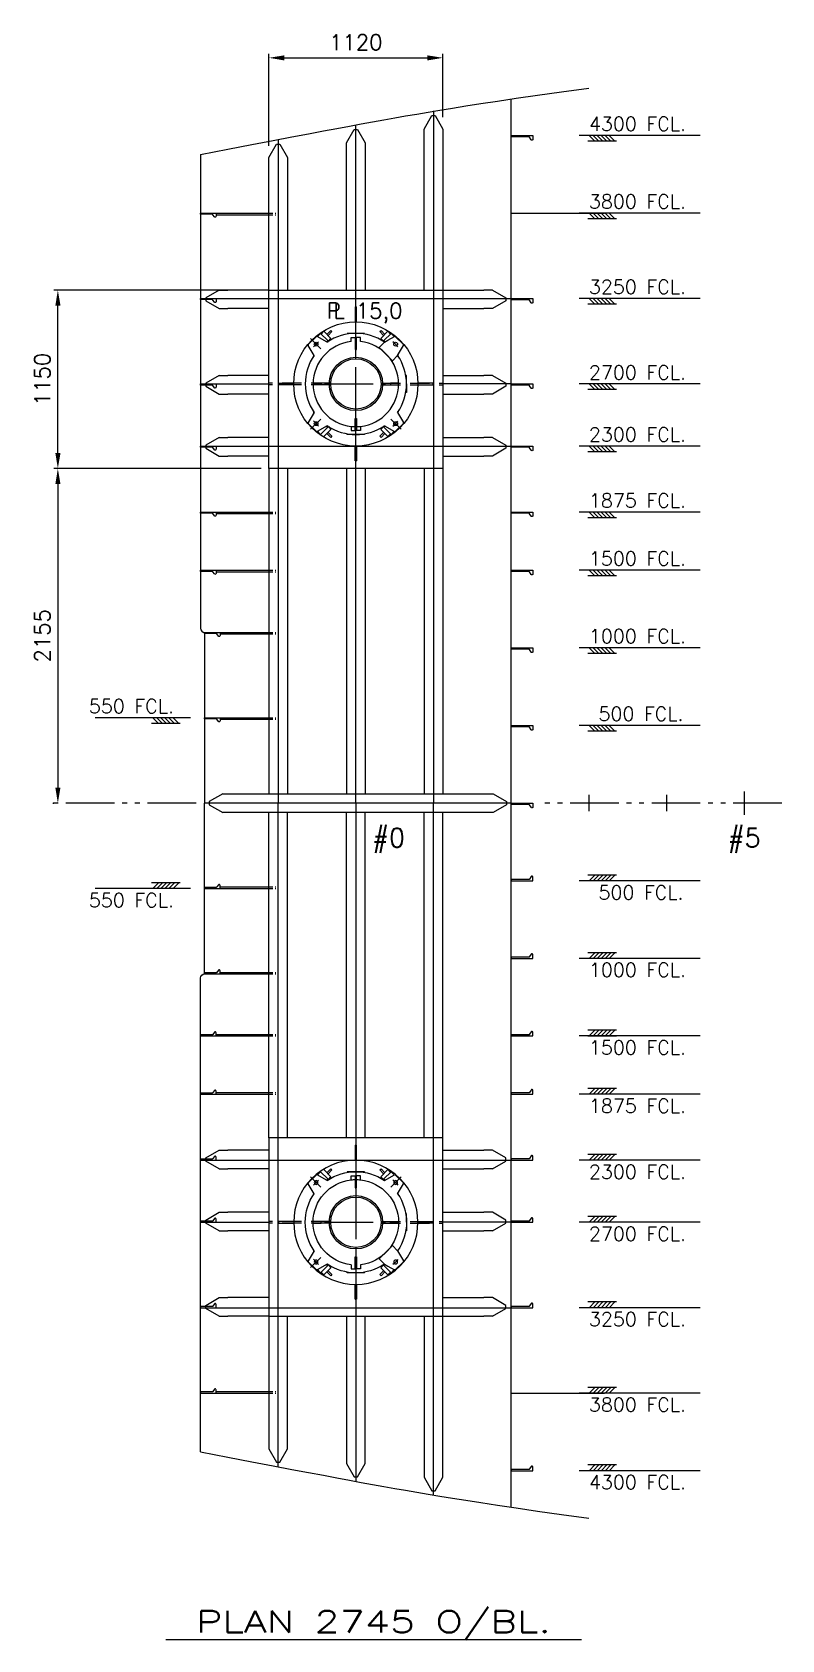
# Model space of a CAD drawing. Extents: x 53504 to 219407, y 25397 to 156081.
# Drawn here: x 141844 to 146670, y 69182 to 79537 of the extents above; entities that cross this region are included whole.
import ezdxf
from ezdxf.enums import TextEntityAlignment as Align

# ---------------------------------------------------------------- set-up
doc = ezdxf.new("R2010")
doc.units = 0
doc.header["$LTSCALE"] = 250
for name, pattern in [('DASHED', [0.75, 0.5, -0.25]), ('PHANTOM', [2.1, 1.25, -0.2, 0.125, -0.2, 0.125, -0.2]), ('STP-025', [0.16, 0.1, -0.06])]:
    doc.linetypes.add(name, pattern=pattern)
doc.layers.get('0').update_dxf_attribs({"linetype": 'CONTINUOUS'})
doc.layers.get('DEFPOINTS').update_dxf_attribs({"linetype": 'CONTINUOUS'})
for name, color, linetype in [('S0CO1', 1, 'CONTINUOUS'), ('S0CO2', 2, 'CONTINUOUS'), ('S0CO5', 4, 'CONTINUOUS'), ('S0DA1', 1, 'DASHED'), ('S0DA2', 2, 'DASHED'), ('S0DA3', 3, 'DASHED'), ('S0DIM', 2, 'CONTINUOUS'), ('S0PH1', 1, 'PHANTOM'), ('S0TX2', 2, 'CONTINUOUS')]:
    doc.layers.add(name, color=color, linetype=linetype)
doc.styles.add('ROMANS', font='romans', dxfattribs={"height": 100})
doc.dimstyles.get("Standard").update_dxf_attribs({"dimscale": 50, "dimtxt": 2, "dimasz": 2, "dimexe": 0.5, "dimexo": 1, "dimgap": 1, "dimtad": 1, "dimdsep": 46, "dimtxsty": 'ROMANS', "dimcen": 1.5, "dimclrd": 1, "dimclre": 1, "dimclrt": 2, "dimazin": 2, "dimtfac": 1, "dimtmove": 2, "dimatfit": 3, "dimfxl": 1, "dimtvp": 100, "dimtolj": 1, "dimarcsym": 0})

# ---------------------------------------------------------------- blocks, each defined once
blk = doc.blocks.new('stmaskinplan')
at = {"color": 0, "linetype": 'ByBlock'}
for p, q in [((-5, 496), (5, 496)), ((-5, 496), (-5, 400)), ((5, 400), (5, 496)), ((-227, 325), (-246, 305)), ((-181, 279), (-227, 325)), ((-206, 339), (-223, 321)), ((-160, 293), (-206, 339)), ((-162, 344), (-186, 319)), ((-179, 312), (-154, 337)), ((-154, 337), (-162, 344)), ((-55, 326), (-55, 321)), ((55, 326), (-55, 326)), ((55, 326), (55, 321)), ((154, 337), (162, 344)), ((179, 312), (154, 337)), ((160, 293), (206, 339)), ((162, 344), (186, 319)), ((181, 279), (227, 325)), ((206, 339), (223, 321)), ((227, 325), (246, 305)), ((-254, 306), (-306, 254)), ((-269, 184), (-306, 248)), ((-226, 226), (-292, 292)), ((-184, 269), (-248, 306)), ((-188, 271), (-181, 279)), ((-177, 275), (-181, 279)), ((-177, 275), (-160, 293)), ((-30, 300), (0, 300)), ((-30, 273), (-30, 300)), ((-5, 300), (-5, 223)), ((-5, 223), (5, 223)), ((30, 300), (0, 300)), ((5, 223), (5, 300)), ((30, 273), (30, 300)), ((184, 269), (150, 235)), ((235, 150), (150, 235)), ((177, 275), (160, 293)), ((177, 275), (181, 279)), ((188, 271), (181, 279)), ((184, 269), (206, 282)), ((206, 282), (248, 306)), ((306, 254), (254, 306)), ((269, 184), (306, 248)), ((269, 184), (235, 150)), ((-496, 5), (-400, 5)), ((-496, 5), (-496, -5)), ((-275, 5), (-223, 5)), ((-223, 5), (-223, -5)), ((275, 5), (223, 5)), ((223, 5), (223, -5)), ((326, 55), (321, 55)), ((326, 0), (326, 55)), ((326, 0), (326, -55)), ((496, 5), (400, 5)), ((496, 5), (496, -5)), ((-400, -5), (-496, -5)), ((-223, -5), (-275, -5)), ((223, -5), (275, -5)), ((326, -55), (321, -55)), ((400, -5), (496, -5)), ((-269, -184), (-306, -248)), ((269, -184), (306, -248)), ((-254, -306), (-306, -254)), ((-226, -226), (-292, -292)), ((-184, -269), (-248, -306)), ((-227, -325), (-246, -305)), ((-181, -279), (-227, -325)), ((-160, -293), (-206, -339)), ((-188, -271), (-181, -279)), ((-177, -275), (-181, -279)), ((-177, -275), (-160, -293)), ((-30, -273), (-30, -300)), ((-30, -300), (0, -300)), ((-5, -223), (5, -223)), ((-5, -300), (-5, -223)), ((30, -300), (0, -300)), ((5, -223), (5, -300)), ((30, -273), (30, -300)), ((177, -275), (160, -293)), ((160, -293), (206, -339)), ((177, -275), (181, -279)), ((188, -271), (181, -279)), ((181, -279), (227, -325)), ((184, -269), (248, -306)), ((226, -226), (292, -292)), ((227, -325), (246, -305)), ((306, -254), (254, -306)), ((-162, -344), (-186, -319)), ((-179, -312), (-154, -337)), ((-154, -337), (-162, -344)), ((-55, -326), (-55, -321)), ((55, -326), (-55, -326)), ((-5, -496), (-5, -400)), ((5, -400), (5, -496)), ((55, -326), (55, -321)), ((179, -312), (154, -337)), ((154, -337), (162, -344)), ((162, -344), (186, -319)), ((206, -339), (223, -321)), ((-5, -496), (5, -496))]:
    blk.add_line(p, q, dxfattribs=at)
for centre, radius in [((0, 0), 400), ((-256, 256), 12.2), ((256, 256), 12.2), ((-256, -256), 12.2), ((256, -256), 12.2)]:
    blk.add_circle(centre, radius, dxfattribs=at)
for centre, radius, start, end in [((0, 0), 326, 55.6525, 124.3475), ((-302, 251), 5, 135, 210), ((0, 0), 275, 96.2629, 263.7371), ((0, 0), 362, 131.4545, 138.8111), ((-251, 302), 5, 60, 135), ((-184, 280), 9, 244.5866, 301.8073), ((0, 0), 275, 276.2629, 83.7371), ((184, 280), 9, 238.1927, 295.4134), ((0, 0), 362, 41.4545, 48.8111), ((251, 302), 5, 45, 120), ((302, 251), 5, 330, 45), ((0, 0), 326, 145.6525, 180), ((-280, 184), 9, 328.1927, 25.4134), ((0, 0), 326, 0, 34.3475), ((280, 184), 9, 154.5866, 211.8073), ((0, 0), 326, 180, 214.3475), ((0, 0), 326, 325.6525, 0), ((-280, -184), 9, 334.5866, 31.8073), ((280, -184), 9, 148.1927, 205.4134), ((-302, -251), 5, 150, 225), ((0, 0), 362, 221.1889, 228.5455), ((-251, -302), 5, 225, 300), ((-251, -302), 5, 225, 300), ((-184, -280), 9, 58.1927, 115.4134), ((0, 0), 326, 235.6525, 304.3475), ((0, -5), 270, 263.6206, 270), ((0, -5), 270, 270, 276.3794), ((184, -280), 9, 64.5866, 121.8073), ((0, 0), 362, 311.1889, 318.5455), ((302, -251), 5, 315, 30)]:
    blk.add_arc(centre, radius, start, end, dxfattribs=at)
at = {"layer": 'S0PH1'}
for p, q in [((0, -204), (0, 209)), ((-202, 0), (206, 0))]:
    blk.add_line(p, q, dxfattribs=at)
blk = doc.blocks.new('HP140x8')
at = {"color": 0}
blk.add_lwpolyline([(0, 0), (0, -140), (24, -140, 0.767327), (27, -129), (11, -119, -0.267949), (8, -115), (8, 0)], format="xyb", close=True, dxfattribs=at)
blk = doc.blocks.new('HP100x7')
at = {"color": 0}
blk.add_lwpolyline([(0, 0), (0, -100), (20, -100, 0.767327), (24, -89), (10, -79, -0.267949), (7, -75), (7, 0)], format="xyb", close=True, dxfattribs=at)
blk = doc.blocks.new('*X7')
at = {"color": 0}
for p, q in [((13410, 17177), (13450, 17217)), ((13439, 17177), (13479, 17217)), ((13467, 17177), (13507, 17217)), ((13495, 17177), (13535, 17217)), ((13523, 17177), (13563, 17217)), ((13552, 17177), (13592, 17217))]:
    blk.add_line(p, q, dxfattribs=at)
blk = doc.blocks.new('TYKK')
at = {"layer": 'S0CO1'}
for p, q in [((-2.04, 0.82), (2.04, 0.82)), ((-2.04, 0), (2.04, 0))]:
    blk.add_line(p, q, dxfattribs=at)
at = {"layer": 'S0CO1', "xscale": 0.0204, "yscale": 0.0204, "zscale": 0.0204}
blk.add_blockref('*X7', (-275.41, -350.41), dxfattribs=at)
blk = doc.blocks.new('snip')
at = {"color": 0, "linetype": 'ByBlock'}
for p, q in [((-75, -151), (-75, -221)), ((75, -151), (75, -221))]:
    blk.add_line(p, q, dxfattribs=at)
blk.add_lwpolyline([(75, -151), (13, -43), (-12, -43), (-75, -151)], dxfattribs=at)
blk = doc.blocks.new('*D126')
at = {"layer": 'DEFPOINTS', "color": 0, "transparency": 16777216}
for p in [(143368, 76726), (142009, 74571), (142026, 74571)]:
    blk.add_point(p, dxfattribs=at)
at = {"layer": 'S0CO1', "color": 1, "lineweight": -2, "transparency": 16777216}
for p, q in [((143318, 76726), (141984, 76726)), ((142009, 76626), (142009, 74671)), ((141976, 74571), (141984, 74571))]:
    blk.add_line(p, q, dxfattribs=at)
at = {"layer": 'S0CO1', "color": 1, "transparency": 16777216}
for points in [[(141993, 76626), (142026, 76626), (142009, 76726)], [(141993, 74671), (142026, 74671), (142009, 74571)]]:
    blk.add_solid(points, dxfattribs=at)
at = {"layer": 'S0CO1', "color": 2, "transparency": 16777216, "insert": (141909, 75649), "char_height": 100, "attachment_point": 5, "rotation": 90, "style": 'ROMANS'}
blk.add_mtext('\\A1;2155', dxfattribs=at)
blk = doc.blocks.new('*D127')
at = {"layer": 'DEFPOINTS', "color": 0, "transparency": 16777216}
for p in [(142009, 77876), (143368, 77876), (143368, 76726)]:
    blk.add_point(p, dxfattribs=at)
at = {"layer": 'S0CO1', "color": 1, "lineweight": -2, "transparency": 16777216}
for p, q in [((143318, 77876), (141984, 77876)), ((142009, 76826), (142009, 77776)), ((143318, 76726), (141984, 76726))]:
    blk.add_line(p, q, dxfattribs=at)
at = {"layer": 'S0CO1', "color": 1, "transparency": 16777216}
for points in [[(141993, 77776), (142026, 77776), (142009, 77876)], [(141993, 76826), (142026, 76826), (142009, 76726)]]:
    blk.add_solid(points, dxfattribs=at)
at = {"layer": 'S0CO1', "color": 2, "transparency": 16777216, "insert": (141909, 77301), "char_height": 100, "attachment_point": 5, "rotation": 90, "style": 'ROMANS'}
blk.add_mtext('\\A1;1150', dxfattribs=at)
blk = doc.blocks.new('*D128')
at = {"layer": 'DEFPOINTS', "color": 0, "transparency": 16777216}
for p in [(144488, 79372), (144488, 78939), (143368, 78755)]:
    blk.add_point(p, dxfattribs=at)
at = {"layer": 'S0CO1', "color": 1, "lineweight": -2, "transparency": 16777216}
for p, q in [((143368, 78805), (143368, 79397)), ((143468, 79372), (144388, 79372)), ((144488, 78989), (144488, 79397))]:
    blk.add_line(p, q, dxfattribs=at)
at = {"layer": 'S0CO1', "color": 1, "transparency": 16777216}
for points in [[(143468, 79388), (143468, 79355), (143368, 79372)], [(144388, 79388), (144388, 79355), (144488, 79372)]]:
    blk.add_solid(points, dxfattribs=at)
at = {"layer": 'S0CO1', "color": 2, "transparency": 16777216, "insert": (143928, 79472), "char_height": 100, "attachment_point": 5, "style": 'ROMANS'}
blk.add_mtext('\\A1;1120', dxfattribs=at)
blk = doc.blocks.new('PLDIM2')
at = {"layer": 'S0TX2', "style": 'ROMANS'}
for s, p in [('P', (-19, 0)), ('L', (23, 0))]:
    blk.add_text(s, height=100, dxfattribs=at).set_placement(p)
blk.add_attdef('XX.X', (168, -1), '', height=100, dxfattribs=at)

msp = doc.modelspace()

# ---------------------------------------------------------------- linework, layer by layer
at = {"layer": 'S0CO1', "color": 0}
for p, q in [((143027.603, 78371.19), (143367.603, 78371.19)), ((143027.603, 78361.19), (143367.603, 78361.19)), ((143367.603, 77876.19), (143104.161, 77876.19)), ((144487.603, 77876.19), (144751.045, 77876.19)), ((143367.603, 77756.19), (143104.161, 77756.19)), ((144487.603, 77756.19), (144751.045, 77756.19)), ((143367.603, 77326.19), (143104.161, 77326.19)), ((144487.603, 77326.19), (144751.045, 77326.19)), ((143367.603, 77206.19), (143104.161, 77206.19)), ((144487.603, 77206.19), (144751.045, 77206.19)), ((143367.603, 76926.19), (143104.161, 76926.19)), ((144487.603, 76926.19), (144751.045, 76926.19)), ((143367.603, 76806.19), (143104.161, 76806.19)), ((144487.603, 76806.19), (144751.045, 76806.19)), ((143367.603, 76726.19), (143367.603, 74631.19)), ((143487.603, 76726.19), (143487.603, 74631.19)), ((143867.603, 76726.19), (143867.603, 74631.19)), ((143987.603, 76726.19), (143987.603, 74631.19)), ((144367.603, 76726.19), (144367.603, 74631.19)), ((144487.603, 76726.19), (144487.603, 74631.19)), ((143027.603, 76446.19), (143367.603, 76446.19)), ((143027.603, 76436.19), (143367.603, 76436.19)), ((143027.603, 76071.19), (143367.603, 76071.19)), ((143027.603, 76061.19), (143367.603, 76061.19)), ((143053.713, 75671.19), (143367.603, 75671.19)), ((143053.713, 75661.19), (143367.603, 75661.19)), ((143053.713, 75121.19), (143367.603, 75121.19)), ((143053.713, 75111.19), (143367.603, 75111.19)), ((143367.603, 72416.19), (143367.603, 74511.19)), ((143487.603, 72416.19), (143487.603, 74511.19)), ((143867.603, 72416.19), (143867.603, 74511.19)), ((143987.603, 72416.19), (143987.603, 74511.19)), ((144367.603, 72416.19), (144367.603, 74511.19)), ((144487.603, 72416.19), (144487.603, 74511.19)), ((143053.713, 74031.19), (143367.603, 74031.19)), ((143053.713, 74021.19), (143367.603, 74021.19)), ((143053.713, 73481.19), (143367.603, 73481.19)), ((143053.713, 73471.19), (143367.603, 73471.19)), ((143027.603, 73081.19), (143367.603, 73081.19)), ((143027.603, 73071.19), (143367.603, 73071.19)), ((143027.603, 72706.19), (143367.603, 72706.19)), ((143027.603, 72696.19), (143367.603, 72696.19)), ((143367.603, 72336.19), (143104.161, 72336.19)), ((144487.603, 72336.19), (144751.045, 72336.19)), ((143367.603, 72216.19), (143104.161, 72216.19)), ((144487.603, 72216.19), (144751.045, 72216.19)), ((143367.603, 71936.19), (143104.161, 71936.19)), ((144487.603, 71936.19), (144751.045, 71936.19)), ((143367.603, 71816.19), (143104.161, 71816.19)), ((144487.603, 71816.19), (144751.045, 71816.19)), ((143367.603, 71386.19), (143104.161, 71386.19)), ((144487.603, 71386.19), (144751.045, 71386.19)), ((143367.603, 71266.19), (143104.161, 71266.19)), ((144487.603, 71266.19), (144751.045, 71266.19)), ((143027.603, 70781.19), (143367.603, 70781.19)), ((143027.603, 70771.19), (143367.603, 70771.19))]:
    msp.add_line(p, q, dxfattribs=at)
for points in [[(143867.603, 77876.19), (143867.603, 78824.687), (143917.603, 78911.29), (143937.603, 78911.29), (143987.603, 78824.687), (143987.603, 77876.19)], [(144367.603, 77876.19), (144367.603, 78913.397), (144417.603, 79000), (144437.603, 79000), (144487.603, 78913.397), (144487.603, 77876.19)], [(143367.603, 77876.19), (143367.603, 78729.407), (143417.603, 78816.009), (143437.603, 78816.009), (143487.603, 78729.407), (143487.603, 77876.19)], [(143070.316, 74631.19), (142983.713, 74581.19), (142983.713, 74561.19), (143070.316, 74511.19)], [(143070.316, 74631.19), (144811.001, 74631.19), (144897.603, 74581.19), (144897.603, 74561.19), (144811.001, 74511.19), (143070.316, 74511.19)], [(143367.603, 71266.19), (143367.603, 70412.974), (143417.603, 70326.371), (143437.603, 70326.371), (143487.603, 70412.974), (143487.603, 71266.19)], [(143867.603, 71266.19), (143867.603, 70317.693), (143917.603, 70231.091), (143937.603, 70231.091), (143987.603, 70317.693), (143987.603, 71266.19)], [(144367.603, 71266.19), (144367.603, 70228.983), (144417.603, 70142.381), (144437.603, 70142.381), (144487.603, 70228.983), (144487.603, 71266.19)]]:
    msp.add_lwpolyline(points, dxfattribs=at)
at = {"layer": 'S0CO2', "color": 0}
for points in [[(143367.603, 77876.19), (144487.603, 77876.19), (144487.603, 76726.19), (143367.603, 76726.19)], [(143367.603, 71266.19), (144487.603, 71266.19), (144487.603, 72416.19), (143367.603, 72416.19)]]:
    msp.add_lwpolyline(points, close=True, dxfattribs=at)
for centre, radius in [((143927.603, 77271.19), 171.95), ((143927.603, 77271.19), 161.95), ((143927.603, 71871.19), 171.95), ((143927.603, 71871.19), 161.95)]:
    msp.add_circle(centre, radius, dxfattribs=at)
at = {"layer": 'S0CO5', "color": 0}
for p, q in [((144927.603, 70033.519), (144927.603, 79108.861)), ((144927.603, 78371.19), (145529.502, 78371.19)), ((144927.603, 70771.19), (145529.502, 70771.19))]:
    msp.add_line(p, q, dxfattribs=at)
for points in [[(142927.603, 78750.208), (143103.791, 78783.952), (143258.983, 78813.64), (143395.621, 78839.73), (143516.145, 78862.68), (143622.997, 78882.949), (143718.619, 78900.995), (143805.451, 78917.278), (143885.936, 78932.255), (143962.271, 78946.335), (144035.676, 78959.732), (144107.128, 78972.61), (144177.603, 78985.132), (144248.078, 78997.461), (144319.53, 79009.761), (144392.935, 79022.196), (144469.27, 79034.93), (144549.755, 79048.146), (144636.588, 79062.106), (144732.209, 79077.094), (144839.061, 79093.391), (144959.586, 79111.281), (145096.223, 79131.045), (145251.415, 79152.966), (145427.603, 79177.326)], [(142927.603, 70392.172), (143103.791, 70358.428), (143258.983, 70328.74), (143395.621, 70302.651), (143516.145, 70279.701), (143622.997, 70259.431), (143718.619, 70241.385), (143805.451, 70225.103), (143885.936, 70210.126), (143962.271, 70196.045), (144035.676, 70182.648), (144107.128, 70169.77), (144177.603, 70157.249), (144248.078, 70144.92), (144319.53, 70132.619), (144392.935, 70120.184), (144469.27, 70107.45), (144549.755, 70094.234), (144636.588, 70080.274), (144732.209, 70065.286), (144839.061, 70048.989), (144959.586, 70031.1), (145096.223, 70011.336), (145251.415, 69989.415), (145427.603, 69965.054)]]:
    msp.add_lwpolyline(points, dxfattribs=at)
for points in [[(142927.603, 78750.208), (142927.603, 75697.3, 0.414213562), (142953.713, 75671.19), (142953.713, 74571.19)], [(142927.603, 70392.172), (142927.603, 73445.08, -0.414213562), (142953.713, 73471.19), (142953.713, 74571.19)]]:
    msp.add_lwpolyline(points, format="xyb", dxfattribs=at)
at = {"layer": 'S0DA1', "color": 0, "linetype": 'STP-025'}
for p, q in [((143367.603, 78371.19), (143412.603, 78371.19)), ((143367.603, 78361.19), (143412.603, 78361.19)), ((143367.603, 76446.19), (143412.603, 76446.19)), ((143367.603, 76436.19), (143412.603, 76436.19)), ((143367.603, 76071.19), (143412.603, 76071.19)), ((143367.603, 76061.19), (143412.603, 76061.19)), ((143367.603, 75671.19), (143412.603, 75671.19)), ((143367.603, 75661.19), (143412.603, 75661.19)), ((143367.603, 75121.19), (143412.603, 75121.19)), ((143367.603, 75111.19), (143412.603, 75111.19)), ((143367.603, 74031.19), (143412.603, 74031.19)), ((143367.603, 74021.19), (143412.603, 74021.19)), ((143367.603, 73481.19), (143412.603, 73481.19)), ((143367.603, 73471.19), (143412.603, 73471.19)), ((143367.603, 73081.19), (143412.603, 73081.19)), ((143367.603, 73071.19), (143412.603, 73071.19)), ((143367.603, 72706.19), (143412.603, 72706.19)), ((143367.603, 72696.19), (143412.603, 72696.19)), ((143367.603, 70781.19), (143412.603, 70781.19)), ((143367.603, 70771.19), (143412.603, 70771.19))]:
    msp.add_line(p, q, dxfattribs=at)
at = {"layer": 'S0DA1', "color": 0}
for p, q in [((143765.653, 77277.19), (143367.603, 77277.19)), ((143765.653, 77265.19), (143367.603, 77265.19)), ((144089.553, 77277.19), (144487.603, 77277.19)), ((144089.553, 77265.19), (144487.603, 77265.19)), ((143765.653, 71877.19), (143367.603, 71877.19)), ((144089.553, 71877.19), (144487.603, 71877.19)), ((143765.653, 71865.19), (143367.603, 71865.19)), ((144089.553, 71865.19), (144487.603, 71865.19))]:
    msp.add_line(p, q, dxfattribs=at)
at = {"layer": 'S0DA2', "color": 0, "ltscale": 0.02}
for p, q in [((144427.603, 79030), (144427.603, 74571.19)), ((143927.603, 77443.14), (143927.603, 78941.29)), ((143427.603, 78846.009), (143427.603, 74571.19)), ((143927.603, 74571.19), (143927.603, 77099.24)), ((143427.603, 70296.371), (143427.603, 74571.19)), ((143927.603, 74571.19), (143927.603, 72043.14)), ((144427.603, 70112.381), (144427.603, 74571.19)), ((143927.603, 71699.24), (143927.603, 70201.091))]:
    msp.add_line(p, q, dxfattribs=at)
at = {"layer": 'S0DA3', "color": 0, "ltscale": 0.02}
for p, q in [((142927.603, 77821.19), (144927.603, 77821.19)), ((142927.603, 77271.19), (143367.603, 77271.19)), ((144927.603, 77271.19), (144487.603, 77271.19)), ((142927.603, 76871.19), (144927.603, 76871.19)), ((144927.603, 74571.19), (142953.713, 74571.19)), ((142927.603, 72271.19), (144927.603, 72271.19)), ((142927.603, 71871.19), (143367.603, 71871.19)), ((144927.603, 71871.19), (144487.603, 71871.19)), ((142927.603, 71321.19), (144927.603, 71321.19))]:
    msp.add_line(p, q, dxfattribs=at)
at = {"layer": 'S0DIM', "color": 0}
for p, q in [((146144.601, 78871.19), (145365.624, 78871.19)), ((146144.601, 78371.19), (145365.624, 78371.19)), ((146144.601, 77821.19), (145365.624, 77821.19)), ((146144.601, 77271.19), (145365.624, 77271.19)), ((146144.601, 76871.19), (145365.624, 76871.19)), ((146144.601, 76446.19), (145365.624, 76446.19)), ((146144.601, 76071.19), (145365.624, 76071.19)), ((146144.601, 75571.19), (145365.624, 75571.19)), ((142863.579, 75121.19), (142249.353, 75121.19)), ((146144.601, 75071.19), (145365.624, 75071.19)), ((146144.601, 74071.19), (145365.624, 74071.19)), ((142863.579, 74021.19), (142249.353, 74021.19)), ((146144.601, 73571.19), (145365.624, 73571.19)), ((146144.601, 73071.19), (145365.624, 73071.19)), ((146144.601, 72696.19), (145365.624, 72696.19)), ((146144.601, 72271.19), (145365.624, 72271.19)), ((146144.601, 71871.19), (145365.624, 71871.19)), ((146144.601, 71321.19), (145365.624, 71321.19)), ((146144.601, 70771.19), (145365.624, 70771.19)), ((146144.601, 70271.19), (145365.624, 70271.19))]:
    msp.add_line(p, q, dxfattribs=at)
at = {"layer": 'S0PH1', "color": 0}
for p, q in [((142898.704, 74571.19), (141945.181, 74571.19)), ((146670.153, 74571.19), (145142.607, 74571.19))]:
    msp.add_line(p, q, dxfattribs=at)
at = {"layer": 'S0TX2', "color": 0}
for p, q in [((145427.603, 74623.69), (145427.603, 74518.69)), ((145927.603, 74623.69), (145927.603, 74518.69)), ((146427.603, 74646.19), (146427.603, 74496.19)), ((145381.314, 69181.971), (142704.821, 69181.971))]:
    msp.add_line(p, q, dxfattribs=at)

# ---------------------------------------------------------------- block references
at = {"layer": 'S0CO1', "color": 0, "yscale": 0.7999999999992724}
for p, xscale, zscale, rotation in [((142927.603, 77816.19), 0.7999999999992724, 0.7999999999992724, 90), ((144927.603, 77816.19), -0.7999999999992724, 0.8, 270), ((142927.603, 77266.19), 0.7999999999992724, 0.7999999999992724, 90), ((144927.603, 77266.19), -0.7999999999992724, 0.8, 270), ((142927.603, 76866.19), 0.7999999999992724, 0.7999999999992724, 90), ((144927.603, 76866.19), -0.7999999999992724, 0.8, 270), ((142927.603, 72276.19), -0.7999999999992724, 0.8, 90), ((144927.603, 72276.19), 0.7999999999992724, 0.7999999999992724, 270), ((142927.603, 71876.19), -0.7999999999992724, 0.8, 90), ((144927.603, 71876.19), 0.7999999999992724, 0.7999999999992724, 270), ((142927.603, 71326.19), -0.7999999999992724, 0.8, 90), ((144927.603, 71326.19), 0.7999999999992724, 0.7999999999992724, 270)]:
    msp.add_blockref('snip', p, dxfattribs=dict(at, xscale=xscale, zscale=zscale, rotation=rotation))
at = {"layer": 'S0CO1', "color": 0}
msp.add_blockref('PLDIM2', (143760.437, 77693.685), dxfattribs=at).add_auto_attribs({'XX.X': '15,0'})
at = {"layer": 'S0CO2', "color": 0, "xscale": -1}
for name, p, rotation in [('HP140x8', (144927.603, 78871.19), 90), ('HP140x8', (144927.603, 77821.19), 90), ('HP140x8', (144927.603, 77271.19), 90), ('HP140x8', (144927.603, 76871.19), 90), ('HP140x8', (144927.603, 76446.19), 90), ('HP140x8', (144927.603, 76071.19), 90), ('HP140x8', (144927.603, 75571.19), 90), ('HP140x8', (144927.603, 75071.19), 90), ('HP140x8', (144927.603, 74571.19), 90), ('stmaskinplan', (143927.603, 71871.19), 180)]:
    msp.add_blockref(name, p, dxfattribs=dict(at, rotation=rotation))
at = {"layer": 'S0CO2', "color": 0}
msp.add_blockref('stmaskinplan', (143927.603, 77271.19), dxfattribs=at)
at = {"layer": 'S0CO2', "color": 0, "rotation": 90}
for p in [(144927.603, 74071.19), (144927.603, 73571.19), (144927.603, 73071.19), (144927.603, 72696.19), (144927.603, 72271.19), (144927.603, 71871.19), (144927.603, 71321.19), (144927.603, 70271.19)]:
    msp.add_blockref('HP140x8', p, dxfattribs=at)
at = {"layer": 'S0DIM', "color": 0, "extrusion": (0, 0, -1), "xscale": 45, "yscale": 45, "zscale": -45}
for p in [(-145512.872, 78834.47), (-145512.872, 78334.47), (-145512.872, 77784.47), (-145512.872, 77234.47), (-145512.872, 76834.47), (-145512.872, 76409.47), (-145512.872, 76034.47), (-145512.872, 75534.47), (-142704.313, 75084.47), (-145512.872, 75034.47)]:
    msp.add_blockref('TYKK', p, dxfattribs=at)
at = {"layer": 'S0DIM', "color": 0, "extrusion": (0, 0, -1), "xscale": -45, "yscale": 45, "zscale": -45, "rotation": 180}
for p in [(-142704.313, 74057.91), (-145512.872, 74107.91), (-145512.872, 73607.91), (-145512.872, 73107.91), (-145512.872, 72732.91), (-145512.872, 72307.91), (-145512.872, 71907.91), (-145512.872, 71357.91), (-145512.872, 70807.91), (-145512.872, 70307.91)]:
    msp.add_blockref('TYKK', p, dxfattribs=at)
at = {"layer": 'S0TX2', "color": 0, "xscale": -1, "rotation": 90}
for p in [(142927.603, 78371.19), (142927.603, 77821.19), (142927.603, 77271.19), (142927.603, 76871.19), (142927.603, 76446.19), (142927.603, 76071.19), (142953.713, 75671.19), (142953.713, 75121.19)]:
    msp.add_blockref('HP100x7', p, dxfattribs=at)
at = {"layer": 'S0TX2', "color": 0, "rotation": 90}
for p in [(142953.713, 74021.19), (142953.713, 73471.19), (142927.603, 73071.19), (142927.603, 72696.19), (142927.603, 72271.19), (142927.603, 71871.19), (142927.603, 71321.19), (142927.603, 70771.19)]:
    msp.add_blockref('HP100x7', p, dxfattribs=at)

# ---------------------------------------------------------------- texts
at = {"layer": 'S0DIM', "color": 0, "style": 'ROMANS', "text_generation_flag": 6}
for s, p in [('4300 FCL.', (145428.117, 78900.941)), ('3800 FCL.', (145428.117, 78400.941)), ('3250 FCL.', (145428.117, 77850.941)), ('2700 FCL.', (145428.117, 77300.941)), ('2300 FCL.', (145428.117, 76900.941)), ('1875 FCL.', (145428.117, 76475.941)), ('1500 FCL.', (145428.117, 76100.941)), ('1000 FCL.', (145428.117, 75600.941)), (' 550 FCL.', (142147.094, 75150.941)), (' 500 FCL.', (145428.117, 75100.941)), (' 550 FCL.', (142147.094, 73901.44)), (' 500 FCL.', (145428.117, 73951.44)), ('1000 FCL.', (145428.117, 73451.44)), ('1500 FCL.', (145428.117, 72951.44)), ('1875 FCL.', (145428.117, 72576.44)), ('2300 FCL.', (145428.117, 72151.44)), ('2700 FCL.', (145428.117, 71751.44)), ('3250 FCL.', (145428.117, 71201.44)), ('3800 FCL.', (145428.117, 70651.44)), ('4300 FCL.', (145428.117, 70151.44))]:
    msp.add_text(s, height=90, rotation=180, dxfattribs=at).set_placement(p)
at = {"layer": 'S0DIM', "color": 0, "style": 'ROMANS'}
for s, p in [('#0', (144138.76, 74339.546)), ('#5', (146427.603, 74339.546))]:
    msp.add_text(s, height=120, dxfattribs=at).set_placement(p, align=Align.MIDDLE)
at = {"layer": 'S0TX2', "color": 0, "style": 'ROMANS', "width": 1.35}
msp.add_text('PLAN 2745 O/BL.', height=140, dxfattribs=at).set_placement((144041.789, 69288.203), align=Align.MIDDLE)

# ---------------------------------------------------------------- dimensions: what is measured, and where the dimension line sits
at = {"layer": 'S0CO1', "color": 0}
dim = msp.add_linear_dim(base=(144487.603, 79371.682), p1=(143367.603, 78754.894), p2=(144487.603, 78938.885), dimstyle='STANDARD', dxfattribs=at)
dim.commit()
dim.dimension.update_dxf_attribs({"geometry": '*D128', "text_midpoint": (143927.603, 79471.682)})
for base, p2, picture, middle in [((142009.334, 77876.19), (143367.603, 77876.19), '*D127', (141909.334, 77301.19)), ((142009.334, 74571.19), (142025.587, 74571.19), '*D126', (141909.334, 75648.69))]:
    dim = msp.add_linear_dim(base=base, p1=(143367.603, 76726.19), p2=p2, angle=90, dimstyle='STANDARD', dxfattribs=at)
    dim.commit()
    dim.dimension.update_dxf_attribs({"geometry": picture, "text_midpoint": middle})

doc.saveas('drawing.dxf')
